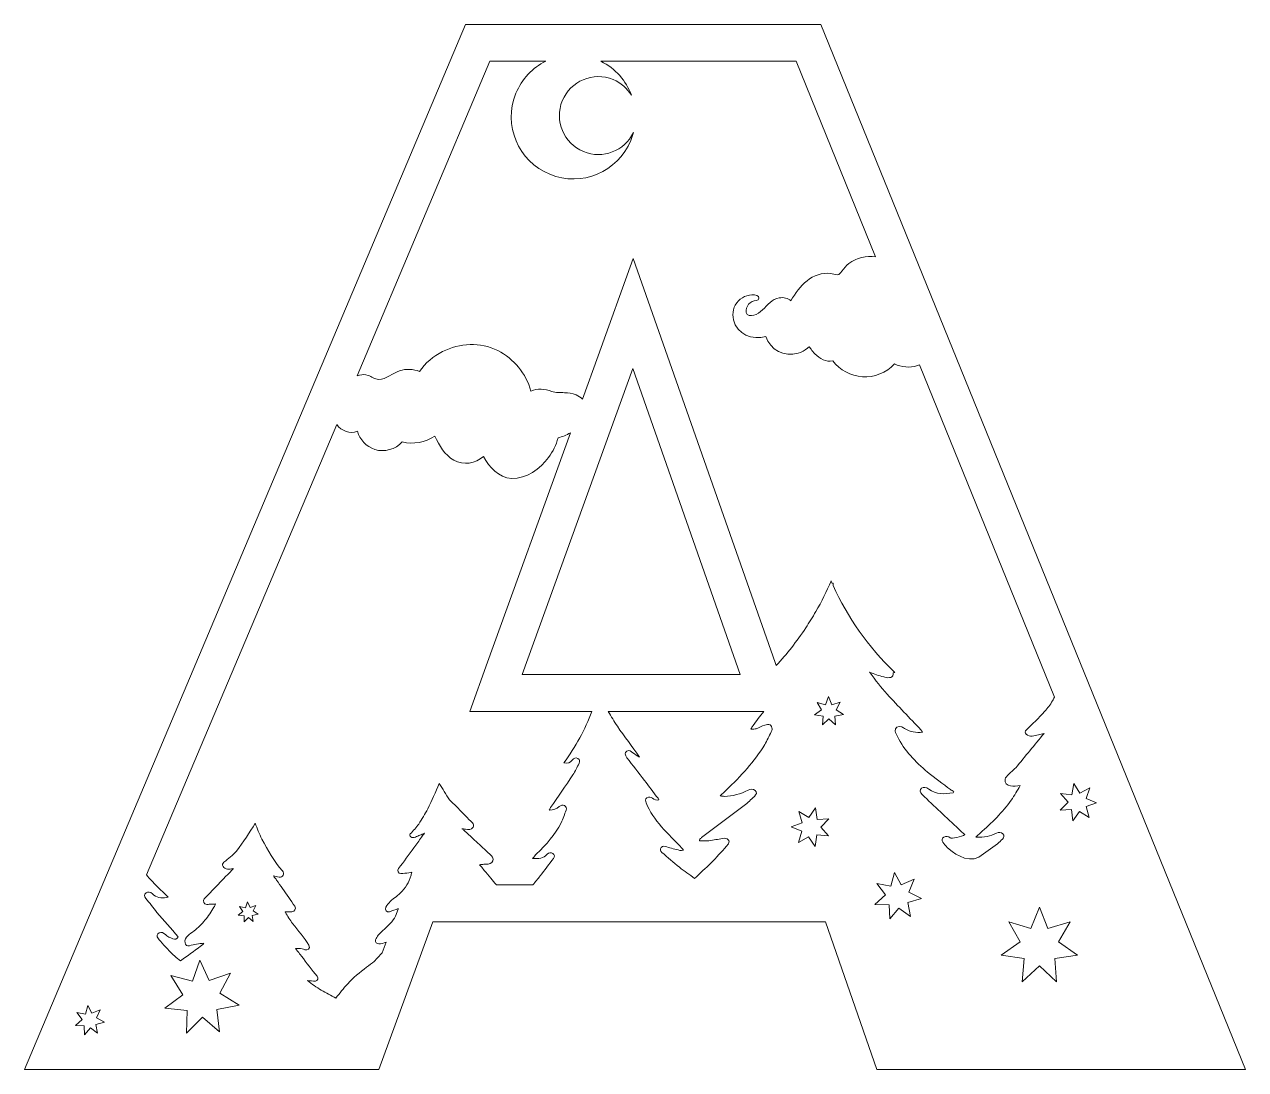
# Model space of a CAD drawing. Header units: millimetres. Extents: x 18 to 232, y -108 to -6.
# Drawn here: x 17.9 to 117.3, y -107.5 to -22.4 of the extents above; entities that cross this region are included whole.
import ezdxf

# ---------------------------------------------------------------- set-up
doc = ezdxf.new("R2010")
doc.units = ezdxf.units.MM
doc.header["$MEASUREMENT"] = 0
doc.layers.add('Layer 2', color=7, linetype='Continuous')

msp = doc.modelspace()

# ---------------------------------------------------------------- linework, layer by layer
at = {"layer": 'Layer 2', "lineweight": 0}
for points in [[(82.75, -22.44), (53.819, -22.44), (17.911, -107.5), (46.774, -107.5), (51.149, -95.469), (83.111, -95.469), (87.303, -107.5), (117.32, -107.5), (82.75, -22.44)], [(67.434, -50.443), (76.183, -75.356), (58.441, -75.356), (67.434, -50.443)], [(83.932, -79.44), (83.401, -78.962), (82.882, -79.454), (82.925, -78.74), (82.216, -78.64), (82.801, -78.229), (82.437, -77.613), (83.124, -77.814), (83.378, -77.145), (83.649, -77.807), (84.33, -77.589), (83.982, -78.214), (84.577, -78.611), (83.871, -78.728), (83.932, -79.44)], [(103.8, -86.506), (103.266, -87.25), (103.147, -86.342), (102.233, -86.388), (102.869, -85.73), (102.263, -85.043), (103.174, -85.13), (103.333, -84.228), (103.833, -84.995), (104.637, -84.557), (104.35, -85.426), (105.194, -85.781), (104.335, -86.098), (104.583, -86.98), (103.8, -86.506)], [(83.376, -88.484), (82.428, -88.403), (82.273, -89.342), (81.745, -88.55), (80.914, -89.014), (81.204, -88.108), (80.324, -87.747), (81.213, -87.409), (80.946, -86.496), (81.765, -86.98), (82.312, -86.202), (82.444, -87.144), (83.393, -87.087), (82.739, -87.778), (83.376, -88.484)], [(90.039, -95.035), (89.101, -94.361), (88.356, -95.244), (88.298, -94.09), (87.143, -94.057), (88.009, -93.292), (87.315, -92.369), (88.452, -92.569), (88.742, -91.451), (89.294, -92.465), (90.349, -91.994), (89.901, -93.059), (90.926, -93.589), (89.815, -93.902), (90.039, -95.035)], [(36.527, -95.446), (36.141, -95.129), (35.794, -95.489), (35.801, -94.989), (35.303, -94.943), (35.699, -94.637), (35.425, -94.218), (35.91, -94.337), (36.067, -93.862), (36.277, -94.315), (36.746, -94.141), (36.522, -94.589), (36.951, -94.846), (36.462, -94.951), (36.527, -95.446)], [(101.917, -100.346), (100.532, -99.066), (99.146, -100.346), (99.284, -98.465), (97.419, -98.18), (98.975, -97.114), (98.036, -95.479), (99.839, -96.031), (100.532, -94.277), (101.224, -96.031), (103.028, -95.479), (102.088, -97.114), (103.644, -98.18), (101.78, -98.465), (101.917, -100.346)], [(33.798, -104.422), (32.4, -103.236), (31.108, -104.535), (31.164, -102.703), (29.342, -102.503), (30.809, -101.404), (29.83, -99.855), (31.603, -100.318), (32.204, -98.586), (32.948, -100.261), (34.677, -99.651), (33.831, -101.277), (35.386, -102.248), (33.587, -102.601), (33.798, -104.422)], [(23.868, -104.535), (23.283, -104.11), (22.813, -104.66), (22.78, -103.938), (22.057, -103.913), (22.602, -103.437), (22.17, -102.856), (22.882, -102.985), (23.066, -102.286), (23.409, -102.923), (24.071, -102.631), (23.787, -103.296), (24.428, -103.632), (23.731, -103.825), (23.868, -104.535)]]:
    msp.add_lwpolyline(points, dxfattribs=at)
for points, knots in [([(97.131, -89.119), (96.628, -89.482), (96.123, -89.842), (95.618, -90.202), (94.616, -90.75), (93.372, -89.761), (93.032, -89.413), (92.905, -89.281), (92.784, -89.144), (92.675, -89.002), (92.554, -88.845), (92.588, -88.68), (92.766, -88.584), (92.932, -88.495), (93.126, -88.505), (93.276, -88.647), (93.343, -88.711), (94.244, -88.586), (94.462, -88.367), (94.286, -88.21), (94.123, -88.073), (93.969, -87.928), (92.974, -86.994), (91.979, -86.061), (90.991, -85.122), (90.787, -84.928), (90.787, -84.723), (90.949, -84.604), (91.103, -84.491), (91.318, -84.514), (91.528, -84.677), (92.122, -85.14), (92.808, -85.09), (93.509, -84.966), (93.533, -84.935), (93.558, -84.905), (93.582, -84.875), (93.487, -84.823), (93.382, -84.78), (93.298, -84.717), (92.673, -84.245), (92.03, -83.787), (91.435, -83.291), (90.421, -82.446), (89.535, -81.518), (88.979, -80.399), (88.907, -80.254), (88.834, -80.105), (88.802, -79.952), (88.749, -79.693), (89.05, -79.507), (89.335, -79.615), (89.439, -79.654), (89.522, -79.729), (89.62, -79.781), (90.032, -80.002), (90.477, -80.099), (91.017, -80.043), (90.959, -79.953), (90.936, -79.898), (90.894, -79.854), (89.975, -78.884), (89.035, -77.927), (88.139, -76.942), (87.639, -76.393), (87.201, -75.804), (86.758, -75.22), (86.74, -75.197), (86.726, -75.173), (86.713, -75.151), (87.085, -75.313), (87.469, -75.448), (87.862, -75.546), (88.12, -75.611), (88.571, -75.708), (88.638, -75.326), (88.646, -75.281), (88.641, -75.239), (88.632, -75.199), (88.673, -75.195), (88.714, -75.191), (88.756, -75.186), (86.56, -73.052), (84.926, -70.701), (83.75, -68.113), (83.759, -68.058), (83.764, -68.004), (83.761, -67.951), (83.759, -67.917), (83.715, -67.886), (83.684, -67.91), (83.677, -67.916), (83.673, -67.924), (83.666, -67.93), (83.637, -67.864), (83.604, -67.8), (83.576, -67.734), (83.217, -68.59), (82.8, -69.418), (82.341, -70.225), (82.074, -70.674), (81.799, -71.12), (81.512, -71.556), (80.794, -72.647), (79.986, -73.662), (79.106, -74.623), (79.106, -74.623), (79.014, -74.362), (79.014, -74.362), (79.014, -74.362), (70.264, -49.449), (70.264, -49.449), (70.264, -49.449), (67.472, -41.5), (67.472, -41.5), (67.472, -41.5), (64.612, -49.425), (64.612, -49.425), (64.612, -49.425), (63.341, -52.945), (63.341, -52.945), (63.189, -52.795), (63.006, -52.674), (62.814, -52.595), (62.513, -52.472), (62.195, -52.424), (61.872, -52.412), (61.512, -52.398), (61.178, -52.443), (60.834, -52.309), (60.259, -52.087), (59.685, -52.04), (59.135, -52.276), (58.761, -50.862), (57.751, -49.639), (56.444, -48.984), (55.004, -48.263), (53.365, -48.353), (51.942, -49.067), (51.2, -49.439), (50.543, -49.993), (50.08, -50.683), (49.558, -50.485), (48.99, -50.447), (48.452, -50.623), (47.886, -50.809), (47.375, -51.328), (46.76, -51.332), (46.428, -51.334), (46.184, -51.102), (45.883, -51.002), (45.661, -50.928), (45.424, -50.926), (45.198, -50.982), (45.129, -50.999), (45.063, -51.023), (44.998, -51.05), (44.998, -51.05), (55.809, -25.44), (55.809, -25.44), (55.809, -25.44), (60.347, -25.44), (60.347, -25.44), (59.286, -25.967), (58.403, -26.862), (57.919, -28.044), (56.861, -30.628), (58.097, -33.58), (60.68, -34.639), (63.264, -35.698), (66.216, -34.461), (67.275, -31.878), (67.361, -31.668), (67.426, -31.455), (67.483, -31.242), (66.759, -32.738), (64.989, -33.434), (63.43, -32.795), (61.81, -32.131), (61.034, -30.28), (61.698, -28.659), (62.362, -27.039), (64.214, -26.264), (65.835, -26.927), (66.482, -27.193), (66.991, -27.649), (67.331, -28.203), (66.896, -27.033), (66.032, -26.029), (64.844, -25.44), (64.844, -25.44), (80.731, -25.44), (80.731, -25.44), (80.731, -25.44), (87.198, -41.352), (87.198, -41.352), (86.443, -41.245), (85.661, -41.423), (85.034, -41.905), (84.805, -42.081), (84.614, -42.287), (84.446, -42.521), (84.351, -42.653), (84.261, -42.799), (84.084, -42.811), (83.9, -42.824), (83.707, -42.736), (83.525, -42.712), (82.841, -42.621), (82.157, -42.884), (81.624, -43.303), (81.069, -43.739), (80.672, -44.327), (80.305, -44.924), (80.059, -44.705), (79.708, -44.635), (79.36, -44.697), (78.775, -44.801), (78.402, -45.28), (77.998, -45.671), (77.792, -45.871), (77.566, -46.045), (77.281, -46.113), (77.046, -46.169), (76.709, -46.161), (76.662, -45.881), (76.579, -45.391), (77.014, -44.9), (77.503, -44.917), (77.753, -44.926), (77.774, -44.546), (77.543, -44.489), (76.997, -44.355), (76.422, -44.547), (76.031, -44.945), (75.632, -45.352), (75.507, -45.929), (75.633, -46.476), (75.907, -47.657), (77.187, -48.178), (78.268, -47.831), (78.602, -48.909), (79.787, -49.545), (80.886, -49.206), (81.171, -49.118), (81.429, -48.971), (81.655, -48.776), (81.736, -48.707), (81.75, -48.645), (81.836, -48.726), (81.881, -48.767), (81.913, -48.834), (81.949, -48.882), (82.044, -49.009), (82.147, -49.133), (82.258, -49.246), (82.638, -49.635), (83.171, -49.948), (83.716, -49.816), (84.3, -50.567), (85.174, -51.051), (86.129, -51.118), (87.1, -51.187), (88.073, -50.775), (88.738, -50.073), (89.316, -50.349), (89.99, -50.402), (90.605, -50.211), (90.66, -50.194), (90.717, -50.171), (90.773, -50.149), (90.773, -50.149), (101.761, -77.184), (101.761, -77.184), (101.712, -77.29), (101.662, -77.395), (101.603, -77.496), (101.422, -77.805), (101.194, -78.081), (100.962, -78.352), (100.496, -78.896), (99.978, -79.384), (99.449, -79.865), (99.355, -79.951), (99.369, -80.122), (99.459, -80.204), (99.747, -80.462), (100.131, -80.331), (100.466, -80.257), (100.616, -80.224), (100.764, -80.182), (100.913, -80.147), (100.145, -81.08), (99.376, -82.013), (98.608, -82.946), (98.528, -83.016), (98.447, -83.084), (98.369, -83.156), (98.164, -83.344), (97.831, -83.592), (97.746, -83.868), (97.653, -84.169), (97.909, -84.385), (98.184, -84.418), (98.435, -84.448), (98.706, -84.416), (98.966, -84.384), (98.735, -84.787), (98.519, -85.199), (98.244, -85.58), (97.537, -86.562), (96.642, -87.425), (95.706, -88.259), (95.605, -88.349), (95.515, -88.447), (95.371, -88.589), (96.034, -88.6), (96.563, -88.508), (97.052, -88.268), (97.23, -88.181), (97.411, -88.15), (97.559, -88.306), (97.698, -88.452), (97.667, -88.601), (97.532, -88.737), (97.403, -88.868), (97.283, -89.009), (97.131, -89.119)], [0, 0, 0, 0, 1, 1, 1, 2, 2, 2, 3, 3, 3, 4, 4, 4, 5, 5, 5, 6, 6, 6, 7, 7, 7, 8, 8, 8, 9, 9, 9, 10, 10, 10, 11, 11, 11, 12, 12, 12, 13, 13, 13, 14, 14, 14, 15, 15, 15, 16, 16, 16, 17, 17, 17, 18, 18, 18, 19, 19, 19, 20, 20, 20, 21, 21, 21, 22, 22, 22, 23, 23, 23, 24, 24, 24, 25, 25, 25, 26, 26, 26, 27, 27, 27, 28, 28, 28, 29, 29, 29, 30, 30, 30, 31, 31, 31, 32, 32, 32, 33, 33, 33, 34, 34, 34, 35, 35, 35, 36, 36, 36, 37, 37, 37, 38, 38, 38, 39, 39, 39, 40, 40, 40, 41, 41, 41, 42, 42, 42, 43, 43, 43, 44, 44, 44, 45, 45, 45, 46, 46, 46, 47, 47, 47, 48, 48, 48, 49, 49, 49, 50, 50, 50, 51, 51, 51, 52, 52, 52, 53, 53, 53, 54, 54, 54, 55, 55, 55, 56, 56, 56, 57, 57, 57, 58, 58, 58, 59, 59, 59, 60, 60, 60, 61, 61, 61, 62, 62, 62, 63, 63, 63, 64, 64, 64, 65, 65, 65, 66, 66, 66, 67, 67, 67, 68, 68, 68, 69, 69, 69, 70, 70, 70, 71, 71, 71, 72, 72, 72, 73, 73, 73, 74, 74, 74, 75, 75, 75, 76, 76, 76, 77, 77, 77, 78, 78, 78, 79, 79, 79, 80, 80, 80, 81, 81, 81, 82, 82, 82, 83, 83, 83, 84, 84, 84, 85, 85, 85, 86, 86, 86, 87, 87, 87, 88, 88, 88, 89, 89, 89, 90, 90, 90, 91, 91, 91, 92, 92, 92, 93, 93, 93, 94, 94, 94, 95, 95, 95, 96, 96, 96, 97, 97, 97, 98, 98, 98, 99, 99, 99, 100, 100, 100, 101, 101, 101, 102, 102, 102, 103, 103, 103, 104, 104, 104, 105, 105, 105, 106, 106, 106, 107, 107, 107, 108, 108, 108, 109, 109, 109, 109]), ([(62.521, -82.301), (62.639, -82.178), (62.761, -82.076), (62.954, -82.176), (63.142, -82.273), (63.135, -82.426), (63.062, -82.574), (62.905, -82.89), (62.76, -83.215), (62.564, -83.512), (61.97, -84.407), (61.354, -85.29), (60.749, -86.178), (60.709, -86.237), (60.685, -86.304), (60.638, -86.397), (60.989, -86.396), (61.235, -86.27), (61.453, -86.095), (61.58, -85.993), (61.712, -85.918), (61.876, -86.005), (62.035, -86.089), (62.055, -86.237), (62.005, -86.379), (61.883, -86.729), (61.781, -87.09), (61.61, -87.42), (61.115, -88.373), (60.39, -89.186), (59.598, -89.954), (59.498, -90.051), (59.415, -90.161), (59.285, -90.309), (59.781, -90.347), (60.162, -90.307), (60.449, -89.995), (60.457, -89.987), (60.466, -89.98), (60.474, -89.971), (60.604, -89.836), (60.768, -89.802), (60.926, -89.905), (61.088, -90.012), (61.086, -90.165), (60.977, -90.31), (60.619, -90.787), (60.268, -91.268), (59.897, -91.737), (59.702, -91.983), (59.503, -92.227), (59.303, -92.469), (59.303, -92.469), (56.333, -92.469), (56.333, -92.469), (56.18, -92.283), (56.028, -92.096), (55.873, -91.912), (55.697, -91.704), (55.522, -91.495), (55.346, -91.286), (55.254, -91.177), (55.161, -91.067), (55.069, -90.957), (55.038, -90.92), (54.995, -90.874), (54.958, -90.825), (55.077, -90.815), (55.196, -90.804), (55.316, -90.795), (55.524, -90.778), (55.803, -90.804), (55.963, -90.645), (56.129, -90.479), (56.067, -90.249), (55.922, -90.094), (55.746, -89.906), (55.54, -89.74), (55.352, -89.565), (54.993, -89.232), (54.636, -88.898), (54.275, -88.568), (54.275, -88.568), (53.701, -88.043), (53.701, -88.043), (53.681, -88.024), (53.61, -87.967), (53.53, -87.9), (53.621, -87.913), (53.713, -87.926), (53.804, -87.939), (54.062, -87.975), (54.292, -88.005), (54.451, -87.761), (54.517, -87.659), (54.479, -87.513), (54.398, -87.432), (54.001, -87.038), (53.607, -86.638), (53.216, -86.238), (53.031, -86.048), (52.85, -85.854), (52.655, -85.674), (52.606, -85.628), (52.557, -85.581), (52.508, -85.534), (52.226, -85.102), (51.958, -84.66), (51.677, -84.215), (51.363, -84.92), (51.093, -85.615), (50.743, -86.282), (50.523, -86.701), (50.272, -87.108), (50.018, -87.514), (49.799, -87.792), (49.57, -88.063), (49.319, -88.319), (49.242, -88.397), (49.279, -88.505), (49.358, -88.56), (49.583, -88.719), (49.898, -88.505), (50.112, -88.42), (50.233, -88.371), (50.352, -88.315), (50.472, -88.264), (50.393, -88.371), (50.31, -88.475), (50.238, -88.577), (50.033, -88.867), (49.828, -89.155), (49.62, -89.443), (49.209, -90.013), (48.792, -90.579), (48.37, -91.14), (48.247, -91.303), (48.33, -91.551), (48.555, -91.546), (48.772, -91.542), (48.986, -91.518), (49.199, -91.479), (49.271, -91.465), (49.358, -91.451), (49.439, -91.43), (49.437, -91.448), (49.435, -91.464), (49.433, -91.472), (49.378, -91.762), (49.28, -92.04), (49.146, -92.301), (49.006, -92.537), (48.843, -92.762), (48.667, -92.98), (48.512, -93.143), (48.342, -93.292), (48.16, -93.43), (47.838, -93.674), (47.518, -93.921), (47.331, -94.29), (47.234, -94.479), (47.414, -94.734), (47.631, -94.655), (47.87, -94.568), (48.109, -94.482), (48.347, -94.395), (48.347, -94.395), (48.33, -94.444), (48.33, -94.444), (48.33, -94.444), (48.122, -95.016), (48.122, -95.016), (47.999, -95.225), (47.859, -95.425), (47.689, -95.611), (47.483, -95.835), (47.258, -96.041), (47.031, -96.243), (46.797, -96.451), (46.595, -96.648), (46.494, -96.951), (46.439, -97.116), (46.604, -97.279), (46.761, -97.272), (46.96, -97.265), (47.157, -97.213), (47.351, -97.136), (47.351, -97.136), (47.039, -97.993), (47.039, -97.993), (46.825, -98.23), (46.61, -98.467), (46.391, -98.704), (46.182, -98.857), (45.972, -99.011), (45.764, -99.165), (45.203, -99.578), (44.677, -100.015), (44.228, -100.516), (43.889, -100.895), (43.576, -101.29), (43.265, -101.686), (42.867, -101.47), (42.466, -101.258), (42.077, -101.031), (41.683, -100.8), (41.315, -100.538), (40.967, -100.26), (41.176, -100.283), (41.386, -100.3), (41.596, -100.299), (41.81, -100.299), (41.859, -100.045), (41.742, -99.908), (41.293, -99.38), (40.887, -98.81), (40.462, -98.263), (40.363, -98.136), (40.265, -98.009), (40.165, -97.884), (40.11, -97.816), (40.055, -97.748), (40.001, -97.679), (39.995, -97.673), (39.991, -97.666), (39.986, -97.66), (40.018, -97.655), (40.045, -97.65), (40.05, -97.65), (40.125, -97.645), (40.201, -97.643), (40.277, -97.648), (40.43, -97.657), (40.594, -97.689), (40.736, -97.747), (40.961, -97.839), (41.218, -97.621), (41.074, -97.387), (40.686, -96.754), (40.191, -96.202), (39.747, -95.609), (39.53, -95.319), (39.328, -95.019), (39.153, -94.701), (39.151, -94.696), (39.142, -94.676), (39.13, -94.651), (39.317, -94.651), (39.504, -94.652), (39.691, -94.658), (39.908, -94.666), (40.044, -94.386), (39.926, -94.213), (39.595, -93.728), (39.26, -93.247), (38.923, -92.767), (38.763, -92.539), (38.603, -92.311), (38.443, -92.083), (38.391, -92.009), (38.269, -91.87), (38.181, -91.729), (38.33, -91.775), (38.483, -91.81), (38.64, -91.833), (38.935, -91.874), (39.121, -91.548), (38.912, -91.324), (38.205, -90.564), (37.741, -89.646), (37.237, -88.75), (37.038, -88.32), (36.856, -87.883), (36.692, -87.437), (36.248, -88.232), (35.734, -88.981), (35.179, -89.714), (34.866, -90.048), (34.528, -90.357), (34.156, -90.623), (34.052, -90.697), (33.995, -90.85), (34.077, -90.964), (34.249, -91.204), (34.619, -91.257), (34.884, -91.124), (34.892, -91.126), (34.897, -91.127), (34.903, -91.128), (34.9, -91.139), (34.901, -91.152), (34.893, -91.162), (34.85, -91.207), (34.813, -91.26), (34.769, -91.306), (34.62, -91.461), (34.467, -91.613), (34.317, -91.768), (33.73, -92.378), (33.142, -92.988), (32.555, -93.598), (32.391, -93.768), (32.526, -94.075), (32.766, -94.06), (32.894, -94.052), (33.023, -94.044), (33.152, -94.036), (33.25, -94.029), (33.372, -94.04), (33.476, -94.024), (33.431, -94.112), (33.385, -94.201), (33.337, -94.288), (33.128, -94.662), (32.885, -95.016), (32.608, -95.343), (32.339, -95.661), (32.042, -95.957), (31.718, -96.219), (31.422, -96.46), (30.906, -96.713), (30.985, -97.173), (31.016, -97.349), (31.158, -97.488), (31.35, -97.429), (31.731, -97.315), (32.123, -97.241), (32.52, -97.219), (32.5, -97.243), (32.48, -97.267), (32.454, -97.291), (32.391, -97.35), (32.329, -97.411), (32.258, -97.463), (31.715, -97.859), (31.172, -98.254), (30.627, -98.648), (30.459, -98.531), (30.3, -98.405), (30.15, -98.269), (29.728, -97.888), (29.366, -97.466), (28.98, -97.06), (28.961, -97.04), (28.942, -97.02), (28.922, -97), (28.886, -96.952), (28.849, -96.905), (28.813, -96.857), (28.651, -96.642), (28.682, -96.463), (28.873, -96.38), (29.094, -96.284), (29.229, -96.37), (29.386, -96.52), (29.54, -96.667), (29.764, -96.774), (29.98, -96.861), (30.173, -96.94), (30.349, -96.89), (30.42, -96.688), (29.842, -96.024), (29.262, -95.369), (28.698, -94.704), (28.385, -94.334), (28.103, -93.946), (27.799, -93.571), (27.669, -93.41), (27.631, -93.258), (27.812, -93.114), (27.956, -92.998), (28.137, -93.032), (28.341, -93.201), (28.379, -93.233), (28.41, -93.272), (28.45, -93.302), (28.753, -93.532), (29.252, -93.602), (29.615, -93.461), (29.301, -93.161), (28.981, -92.87), (28.679, -92.566), (28.389, -92.273), (28.111, -91.973), (27.853, -91.664), (27.853, -91.664), (43.33, -55.002), (43.33, -55.002), (43.722, -55.518), (44.415, -55.798), (45.021, -55.55), (45.221, -56.236), (45.74, -56.805), (46.434, -57.032), (47.213, -57.287), (48.106, -57.017), (48.658, -56.424), (49.568, -56.635), (50.543, -56.461), (51.321, -55.947), (51.68, -56.711), (52.122, -57.496), (52.879, -57.91), (53.652, -58.334), (54.634, -58.195), (55.271, -57.608), (55.801, -58.472), (56.49, -59.33), (57.579, -59.384), (58.755, -59.441), (59.911, -58.591), (60.58, -57.687), (60.938, -57.204), (61.197, -56.661), (61.349, -56.08), (61.704, -55.996), (62.043, -55.859), (62.356, -55.674), (62.356, -55.674), (55.619, -74.338), (55.619, -74.338), (55.619, -74.338), (54.168, -78.356), (54.168, -78.356), (54.168, -78.356), (64.099, -78.356), (64.099, -78.356), (63.549, -79.832), (62.792, -81.224), (61.824, -82.543), (62.218, -82.585), (62.267, -82.567), (62.521, -82.301)], [0, 0, 0, 0, 1, 1, 1, 2, 2, 2, 3, 3, 3, 4, 4, 4, 5, 5, 5, 6, 6, 6, 7, 7, 7, 8, 8, 8, 9, 9, 9, 10, 10, 10, 11, 11, 11, 12, 12, 12, 13, 13, 13, 14, 14, 14, 15, 15, 15, 16, 16, 16, 17, 17, 17, 18, 18, 18, 19, 19, 19, 20, 20, 20, 21, 21, 21, 22, 22, 22, 23, 23, 23, 24, 24, 24, 25, 25, 25, 26, 26, 26, 27, 27, 27, 28, 28, 28, 29, 29, 29, 30, 30, 30, 31, 31, 31, 32, 32, 32, 33, 33, 33, 34, 34, 34, 35, 35, 35, 36, 36, 36, 37, 37, 37, 38, 38, 38, 39, 39, 39, 40, 40, 40, 41, 41, 41, 42, 42, 42, 43, 43, 43, 44, 44, 44, 45, 45, 45, 46, 46, 46, 47, 47, 47, 48, 48, 48, 49, 49, 49, 50, 50, 50, 51, 51, 51, 52, 52, 52, 53, 53, 53, 54, 54, 54, 55, 55, 55, 56, 56, 56, 57, 57, 57, 58, 58, 58, 59, 59, 59, 60, 60, 60, 61, 61, 61, 62, 62, 62, 63, 63, 63, 64, 64, 64, 65, 65, 65, 66, 66, 66, 67, 67, 67, 68, 68, 68, 69, 69, 69, 70, 70, 70, 71, 71, 71, 72, 72, 72, 73, 73, 73, 74, 74, 74, 75, 75, 75, 76, 76, 76, 77, 77, 77, 78, 78, 78, 79, 79, 79, 80, 80, 80, 81, 81, 81, 82, 82, 82, 83, 83, 83, 84, 84, 84, 85, 85, 85, 86, 86, 86, 87, 87, 87, 88, 88, 88, 89, 89, 89, 90, 90, 90, 91, 91, 91, 92, 92, 92, 93, 93, 93, 94, 94, 94, 95, 95, 95, 96, 96, 96, 97, 97, 97, 98, 98, 98, 99, 99, 99, 100, 100, 100, 101, 101, 101, 102, 102, 102, 103, 103, 103, 104, 104, 104, 105, 105, 105, 106, 106, 106, 107, 107, 107, 108, 108, 108, 109, 109, 109, 110, 110, 110, 111, 111, 111, 112, 112, 112, 113, 113, 113, 114, 114, 114, 115, 115, 115, 116, 116, 116, 117, 117, 117, 118, 118, 118, 119, 119, 119, 120, 120, 120, 121, 121, 121, 122, 122, 122, 123, 123, 123, 124, 124, 124, 125, 125, 125, 126, 126, 126, 127, 127, 127, 128, 128, 128, 129, 129, 129, 130, 130, 130, 131, 131, 131, 132, 132, 132, 133, 133, 133, 134, 134, 134, 135, 135, 135, 136, 136, 136, 137, 137, 137, 138, 138, 138, 139, 139, 139, 140, 140, 140, 141, 141, 141, 142, 142, 142, 143, 143, 143, 144, 144, 144, 144]), ([(78.698, -80.018), (78.528, -80.365), (78.376, -80.72), (78.174, -81.055), (77.352, -82.419), (76.242, -83.617), (75.037, -84.758), (74.887, -84.899), (74.745, -85.046), (74.561, -85.229), (74.718, -85.247), (74.8, -85.265), (74.88, -85.263), (75.581, -85.25), (76.225, -85.074), (76.816, -84.768), (77.028, -84.658), (77.238, -84.618), (77.407, -84.776), (77.581, -84.938), (77.494, -85.114), (77.331, -85.264), (77.058, -85.515), (76.811, -85.79), (76.512, -86.018), (75.363, -86.892), (74.197, -87.751), (73.039, -88.617), (72.97, -88.669), (72.914, -88.735), (72.853, -88.794), (72.86, -88.822), (72.867, -88.849), (72.875, -88.877), (73.128, -88.877), (73.384, -88.9), (73.633, -88.872), (74.006, -88.83), (74.373, -88.752), (74.743, -88.69), (74.924, -88.66), (75.089, -88.666), (75.209, -88.809), (75.335, -88.958), (75.256, -89.085), (75.158, -89.211), (75.126, -89.251), (75.085, -89.286), (75.051, -89.326), (74.269, -90.253), (73.377, -91.103), (72.467, -91.942), (72.049, -91.644), (71.63, -91.349), (71.23, -91.034), (70.739, -90.648), (70.279, -90.231), (69.811, -89.822), (69.681, -89.709), (69.611, -89.565), (69.743, -89.415), (69.874, -89.267), (70.023, -89.318), (70.198, -89.376), (70.547, -89.49), (70.91, -89.574), (71.27, -89.659), (71.348, -89.677), (71.44, -89.645), (71.56, -89.632), (71.499, -89.56), (71.472, -89.525), (71.441, -89.493), (70.883, -88.907), (70.304, -88.336), (69.772, -87.732), (69.253, -87.144), (68.816, -86.505), (68.529, -85.794), (68.47, -85.649), (68.427, -85.489), (68.586, -85.373), (68.746, -85.258), (68.898, -85.328), (69.05, -85.418), (69.194, -85.502), (69.34, -85.616), (69.559, -85.545), (69.531, -85.493), (69.516, -85.452), (69.49, -85.418), (69.123, -84.934), (68.756, -84.449), (68.385, -83.967), (67.911, -83.35), (67.432, -82.737), (66.959, -82.12), (66.786, -81.895), (66.783, -81.698), (66.948, -81.597), (67.162, -81.466), (67.3, -81.6), (67.451, -81.717), (67.618, -81.846), (67.804, -81.955), (67.982, -82.073), (67.4, -81.204), (66.744, -80.403), (66.178, -79.554), (65.918, -79.164), (65.677, -78.763), (65.44, -78.356), (65.44, -78.356), (78.093, -78.356), (78.093, -78.356), (77.799, -78.745), (77.505, -79.134), (77.211, -79.524), (77.155, -79.598), (77.12, -79.683), (77.053, -79.804), (77.239, -79.786), (77.379, -79.797), (77.491, -79.756), (77.729, -79.67), (77.945, -79.542), (78.184, -79.462), (78.316, -79.418), (78.515, -79.385), (78.615, -79.438), (78.714, -79.491), (78.748, -79.654), (78.77, -79.774), (78.785, -79.851), (78.736, -79.94), (78.698, -80.018)], [0, 0, 0, 0, 1, 1, 1, 2, 2, 2, 3, 3, 3, 4, 4, 4, 5, 5, 5, 6, 6, 6, 7, 7, 7, 8, 8, 8, 9, 9, 9, 10, 10, 10, 11, 11, 11, 12, 12, 12, 13, 13, 13, 14, 14, 14, 15, 15, 15, 16, 16, 16, 17, 17, 17, 18, 18, 18, 19, 19, 19, 20, 20, 20, 21, 21, 21, 22, 22, 22, 23, 23, 23, 24, 24, 24, 25, 25, 25, 26, 26, 26, 27, 27, 27, 28, 28, 28, 29, 29, 29, 30, 30, 30, 31, 31, 31, 32, 32, 32, 33, 33, 33, 34, 34, 34, 35, 35, 35, 36, 36, 36, 37, 37, 37, 38, 38, 38, 39, 39, 39, 40, 40, 40, 41, 41, 41, 42, 42, 42, 43, 43, 43, 44, 44, 44, 45, 45, 45, 45])]:
    msp.add_open_spline(points, degree=3, knots=knots, dxfattribs=at)

doc.saveas('drawing.dxf')
